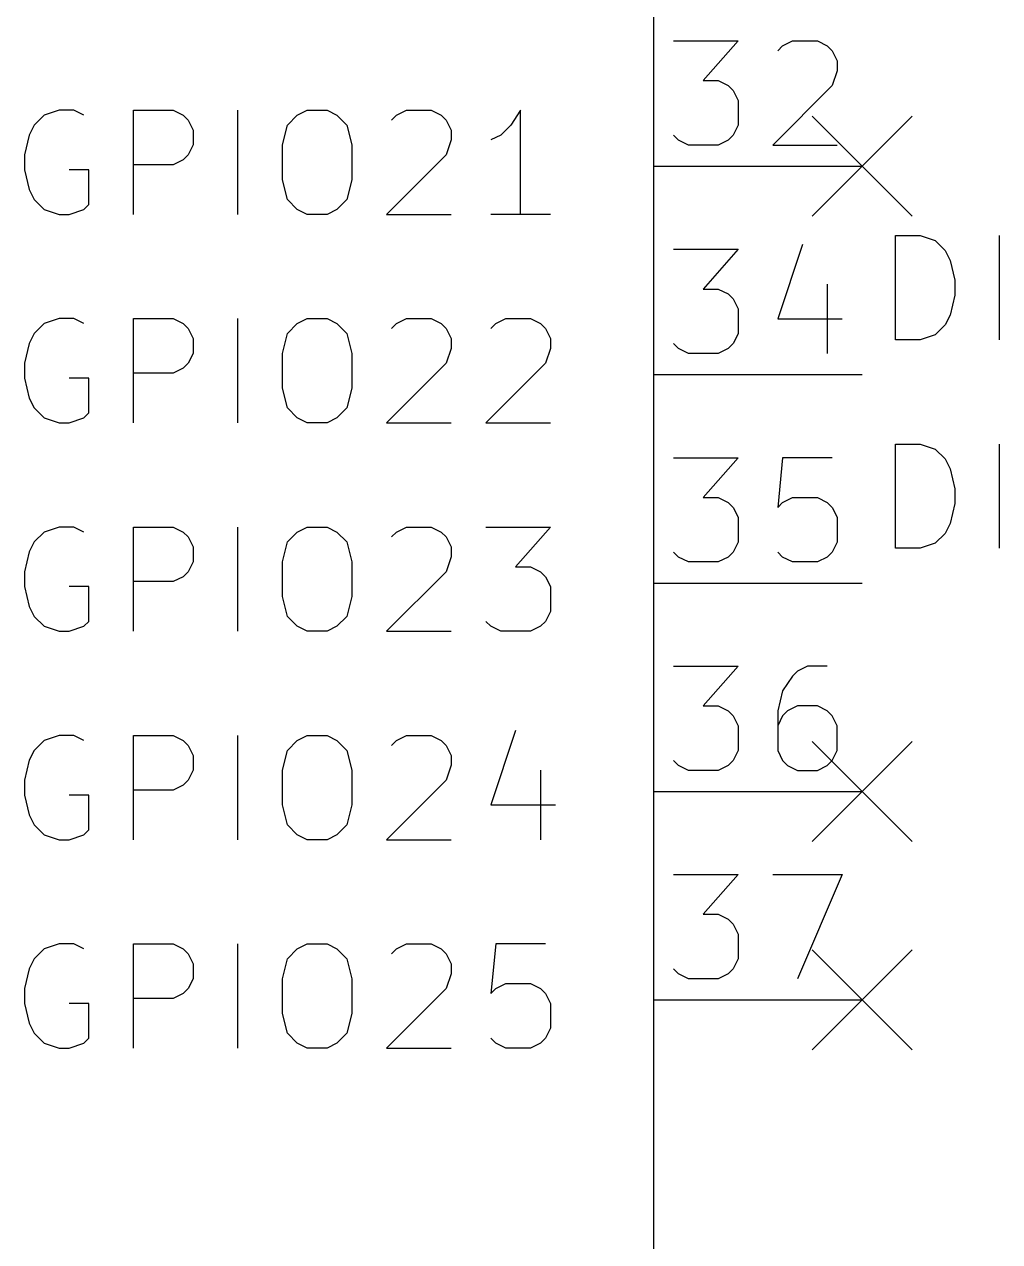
# Model space of a CAD drawing. Extents: x 0.4 to 16.1, y -11.3 to -0.4.
# Drawn here: x 4.348 to 4.816, y -8.916 to -8.332 of the extents above; entities that cross this region are included whole.
import ezdxf

# ---------------------------------------------------------------- set-up
doc = ezdxf.new("R2010")
doc.units = 0
doc.header["$MEASUREMENT"] = 0
for name, color, linetype in [('BLUE2', 5, 'CONTINUOUS'), ('CYAN2', 4, 'CONTINUOUS'), ('GRAY1', 251, 'CONTINUOUS'), ('LYELLOW', 51, 'CONTINUOUS'), ('RED2', 1, 'CONTINUOUS'), ('RED3', 11, 'CONTINUOUS')]:
    doc.layers.add(name, color=color, linetype=linetype)

msp = doc.modelspace()

# ---------------------------------------------------------------- linework, layer by layer
at = {"layer": 'BLUE2', "linetype": 'CONTINUOUS'}
for p, q in [((4.726, -8.376), (4.774, -8.424)), ((4.774, -8.376), (4.726, -8.424)), ((4.726, -8.676), (4.774, -8.724)), ((4.774, -8.676), (4.726, -8.724)), ((4.726, -8.776), (4.774, -8.824)), ((4.774, -8.776), (4.726, -8.824))]:
    msp.add_line(p, q, dxfattribs=at)
at = {"layer": 'CYAN2', "linetype": 'CONTINUOUS'}
for p, q in [((4.36476, -8.37313), (4.35762, -8.37551)), ((4.36476, -8.37313), (4.35762, -8.37551)), ((4.3719, -8.37313), (4.36476, -8.37313)), ((4.3719, -8.37313), (4.36476, -8.37313)), ((4.37667, -8.37551), (4.3719, -8.37313)), ((4.37667, -8.37551), (4.3719, -8.37313)), ((4.40047, -8.42313), (4.40047, -8.37313)), ((4.40047, -8.37313), (4.41952, -8.37313)), ((4.40047, -8.42313), (4.40047, -8.37313)), ((4.40047, -8.37313), (4.41952, -8.37313)), ((4.41952, -8.37313), (4.42428, -8.37551)), ((4.41952, -8.37313), (4.42428, -8.37551)), ((4.45047, -8.42313), (4.45047, -8.37313)), ((4.45047, -8.42313), (4.45047, -8.37313)), ((4.47905, -8.37551), (4.48381, -8.37313)), ((4.47905, -8.37551), (4.48381, -8.37313)), ((4.48381, -8.37313), (4.49333, -8.37313)), ((4.48381, -8.37313), (4.49333, -8.37313)), ((4.49333, -8.37313), (4.49809, -8.37551)), ((4.49333, -8.37313), (4.49809, -8.37551)), ((4.52667, -8.37551), (4.53143, -8.37313)), ((4.52667, -8.37551), (4.53143, -8.37313)), ((4.53143, -8.37313), (4.54333, -8.37313)), ((4.53143, -8.37313), (4.54333, -8.37313)), ((4.54333, -8.37313), (4.54809, -8.37551)), ((4.54333, -8.37313), (4.54809, -8.37551)), ((4.58619, -8.37313), (4.58143, -8.38028)), ((4.58619, -8.37313), (4.58143, -8.38028)), ((4.58619, -8.42313), (4.58619, -8.37313)), ((4.58619, -8.42313), (4.58619, -8.37313)), ((4.35285, -8.38028), (4.35047, -8.38504)), ((4.35285, -8.38028), (4.35047, -8.38504)), ((4.35762, -8.37551), (4.35285, -8.38028)), ((4.35762, -8.37551), (4.35285, -8.38028)), ((4.42428, -8.37551), (4.42667, -8.37789)), ((4.42428, -8.37551), (4.42667, -8.37789)), ((4.42667, -8.37789), (4.42904, -8.38265)), ((4.42667, -8.37789), (4.42904, -8.38265)), ((4.47191, -8.3898), (4.47428, -8.38028)), ((4.47191, -8.3898), (4.47428, -8.38028)), ((4.47428, -8.38028), (4.47905, -8.37551)), ((4.47428, -8.38028), (4.47905, -8.37551)), ((4.49809, -8.37551), (4.50285, -8.38028)), ((4.49809, -8.37551), (4.50285, -8.38028)), ((4.50285, -8.38028), (4.50524, -8.3898)), ((4.50285, -8.38028), (4.50524, -8.3898)), ((4.52429, -8.37789), (4.52667, -8.37551)), ((4.52429, -8.37789), (4.52667, -8.37551)), ((4.54809, -8.37551), (4.55048, -8.37789)), ((4.54809, -8.37551), (4.55048, -8.37789)), ((4.55048, -8.37789), (4.55286, -8.38265)), ((4.55048, -8.37789), (4.55286, -8.38265)), ((4.58143, -8.38028), (4.57667, -8.38504)), ((4.58143, -8.38028), (4.57667, -8.38504)), ((4.35047, -8.38504), (4.34809, -8.39456)), ((4.35047, -8.38504), (4.34809, -8.39456)), ((4.42904, -8.38265), (4.42904, -8.3898)), ((4.42904, -8.38265), (4.42904, -8.3898)), ((4.55286, -8.38265), (4.55286, -8.38742)), ((4.55286, -8.38265), (4.55286, -8.38742)), ((4.57667, -8.38504), (4.57191, -8.38742)), ((4.57667, -8.38504), (4.57191, -8.38742)), ((4.42904, -8.3898), (4.42667, -8.39456)), ((4.42904, -8.3898), (4.42667, -8.39456)), ((4.47191, -8.40646), (4.47191, -8.3898)), ((4.47191, -8.40646), (4.47191, -8.3898)), ((4.50524, -8.3898), (4.50524, -8.40646)), ((4.50524, -8.3898), (4.50524, -8.40646)), ((4.55286, -8.38742), (4.55048, -8.39456)), ((4.55286, -8.38742), (4.55048, -8.39456)), ((4.34809, -8.39456), (4.34809, -8.4017)), ((4.34809, -8.39456), (4.34809, -8.4017)), ((4.42428, -8.39694), (4.41952, -8.39932)), ((4.42428, -8.39694), (4.41952, -8.39932)), ((4.42667, -8.39456), (4.42428, -8.39694)), ((4.42667, -8.39456), (4.42428, -8.39694)), ((4.55048, -8.39456), (4.52191, -8.42313)), ((4.55048, -8.39456), (4.52191, -8.42313)), ((4.34809, -8.4017), (4.35047, -8.41122)), ((4.34809, -8.4017), (4.35047, -8.41122)), ((4.37904, -8.4017), (4.36952, -8.4017)), ((4.37904, -8.4017), (4.36952, -8.4017)), ((4.37904, -8.41837), (4.37904, -8.4017)), ((4.37904, -8.41837), (4.37904, -8.4017)), ((4.41952, -8.39932), (4.40047, -8.39932)), ((4.41952, -8.39932), (4.40047, -8.39932)), ((4.47428, -8.41599), (4.47191, -8.40646)), ((4.47428, -8.41599), (4.47191, -8.40646)), ((4.50524, -8.40646), (4.50285, -8.41599)), ((4.50524, -8.40646), (4.50285, -8.41599)), ((4.35047, -8.41122), (4.35285, -8.41599)), ((4.35047, -8.41122), (4.35285, -8.41599)), ((4.35285, -8.41599), (4.35762, -8.42075)), ((4.35285, -8.41599), (4.35762, -8.42075)), ((4.35762, -8.42075), (4.36476, -8.42313)), ((4.35762, -8.42075), (4.36476, -8.42313)), ((4.36952, -8.42313), (4.37667, -8.42075)), ((4.36952, -8.42313), (4.37667, -8.42075)), ((4.37667, -8.42075), (4.37904, -8.41837)), ((4.37667, -8.42075), (4.37904, -8.41837)), ((4.47905, -8.42075), (4.47428, -8.41599)), ((4.47905, -8.42075), (4.47428, -8.41599)), ((4.48381, -8.42313), (4.47905, -8.42075)), ((4.48381, -8.42313), (4.47905, -8.42075)), ((4.49809, -8.42075), (4.49333, -8.42313)), ((4.49809, -8.42075), (4.49333, -8.42313)), ((4.50285, -8.41599), (4.49809, -8.42075)), ((4.50285, -8.41599), (4.49809, -8.42075)), ((4.36476, -8.42313), (4.36952, -8.42313)), ((4.36476, -8.42313), (4.36952, -8.42313)), ((4.49333, -8.42313), (4.48381, -8.42313)), ((4.49333, -8.42313), (4.48381, -8.42313)), ((4.52191, -8.42313), (4.55286, -8.42313)), ((4.52191, -8.42313), (4.55286, -8.42313)), ((4.60048, -8.42313), (4.57191, -8.42313)), ((4.60048, -8.42313), (4.57191, -8.42313)), ((4.36476, -8.47313), (4.35762, -8.47551)), ((4.36476, -8.47313), (4.35762, -8.47551)), ((4.3719, -8.47313), (4.36476, -8.47313)), ((4.3719, -8.47313), (4.36476, -8.47313)), ((4.37667, -8.47551), (4.3719, -8.47313)), ((4.37667, -8.47551), (4.3719, -8.47313)), ((4.40047, -8.52313), (4.40047, -8.47313)), ((4.40047, -8.47313), (4.41952, -8.47313)), ((4.40047, -8.52313), (4.40047, -8.47313)), ((4.40047, -8.47313), (4.41952, -8.47313)), ((4.41952, -8.47313), (4.42428, -8.47551)), ((4.41952, -8.47313), (4.42428, -8.47551)), ((4.45047, -8.52313), (4.45047, -8.47313)), ((4.45047, -8.52313), (4.45047, -8.47313)), ((4.47905, -8.47551), (4.48381, -8.47313)), ((4.47905, -8.47551), (4.48381, -8.47313)), ((4.48381, -8.47313), (4.49333, -8.47313)), ((4.48381, -8.47313), (4.49333, -8.47313)), ((4.49333, -8.47313), (4.49809, -8.47551)), ((4.49333, -8.47313), (4.49809, -8.47551)), ((4.52667, -8.47551), (4.53143, -8.47313)), ((4.52667, -8.47551), (4.53143, -8.47313)), ((4.53143, -8.47313), (4.54333, -8.47313)), ((4.53143, -8.47313), (4.54333, -8.47313)), ((4.54333, -8.47313), (4.54809, -8.47551)), ((4.54333, -8.47313), (4.54809, -8.47551)), ((4.57428, -8.47551), (4.57905, -8.47313)), ((4.57428, -8.47551), (4.57905, -8.47313)), ((4.57905, -8.47313), (4.59095, -8.47313)), ((4.57905, -8.47313), (4.59095, -8.47313)), ((4.59095, -8.47313), (4.59571, -8.47551)), ((4.59095, -8.47313), (4.59571, -8.47551)), ((4.35762, -8.47551), (4.35285, -8.48028)), ((4.35762, -8.47551), (4.35285, -8.48028)), ((4.42428, -8.47551), (4.42667, -8.47789)), ((4.42428, -8.47551), (4.42667, -8.47789)), ((4.42667, -8.47789), (4.42904, -8.48265)), ((4.42667, -8.47789), (4.42904, -8.48265)), ((4.47428, -8.48028), (4.47905, -8.47551)), ((4.47428, -8.48028), (4.47905, -8.47551)), ((4.49809, -8.47551), (4.50285, -8.48028)), ((4.49809, -8.47551), (4.50285, -8.48028)), ((4.52429, -8.47789), (4.52667, -8.47551)), ((4.52429, -8.47789), (4.52667, -8.47551)), ((4.54809, -8.47551), (4.55048, -8.47789)), ((4.54809, -8.47551), (4.55048, -8.47789)), ((4.55048, -8.47789), (4.55286, -8.48265)), ((4.55048, -8.47789), (4.55286, -8.48265)), ((4.57191, -8.47789), (4.57428, -8.47551)), ((4.57191, -8.47789), (4.57428, -8.47551)), ((4.59571, -8.47551), (4.59809, -8.47789)), ((4.59571, -8.47551), (4.59809, -8.47789)), ((4.59809, -8.47789), (4.60048, -8.48265)), ((4.59809, -8.47789), (4.60048, -8.48265)), ((4.35047, -8.48504), (4.34809, -8.49456)), ((4.35047, -8.48504), (4.34809, -8.49456)), ((4.35285, -8.48028), (4.35047, -8.48504)), ((4.35285, -8.48028), (4.35047, -8.48504)), ((4.42904, -8.48265), (4.42904, -8.4898)), ((4.42904, -8.48265), (4.42904, -8.4898)), ((4.47191, -8.4898), (4.47428, -8.48028)), ((4.47191, -8.4898), (4.47428, -8.48028)), ((4.50285, -8.48028), (4.50524, -8.4898)), ((4.50285, -8.48028), (4.50524, -8.4898)), ((4.55286, -8.48265), (4.55286, -8.48742)), ((4.55286, -8.48265), (4.55286, -8.48742)), ((4.60048, -8.48265), (4.60048, -8.48742)), ((4.60048, -8.48265), (4.60048, -8.48742)), ((4.42904, -8.4898), (4.42667, -8.49456)), ((4.42904, -8.4898), (4.42667, -8.49456)), ((4.47191, -8.50646), (4.47191, -8.4898)), ((4.47191, -8.50646), (4.47191, -8.4898)), ((4.50524, -8.4898), (4.50524, -8.50646)), ((4.50524, -8.4898), (4.50524, -8.50646)), ((4.55286, -8.48742), (4.55048, -8.49456)), ((4.55286, -8.48742), (4.55048, -8.49456)), ((4.60048, -8.48742), (4.59809, -8.49456)), ((4.60048, -8.48742), (4.59809, -8.49456)), ((4.34809, -8.49456), (4.34809, -8.5017)), ((4.34809, -8.49456), (4.34809, -8.5017)), ((4.42428, -8.49694), (4.41952, -8.49932)), ((4.42428, -8.49694), (4.41952, -8.49932)), ((4.42667, -8.49456), (4.42428, -8.49694)), ((4.42667, -8.49456), (4.42428, -8.49694)), ((4.55048, -8.49456), (4.52191, -8.52313)), ((4.55048, -8.49456), (4.52191, -8.52313)), ((4.59809, -8.49456), (4.56952, -8.52313)), ((4.59809, -8.49456), (4.56952, -8.52313)), ((4.34809, -8.5017), (4.35047, -8.51122)), ((4.34809, -8.5017), (4.35047, -8.51122)), ((4.37904, -8.5017), (4.36952, -8.5017)), ((4.37904, -8.5017), (4.36952, -8.5017)), ((4.37904, -8.51837), (4.37904, -8.5017)), ((4.37904, -8.51837), (4.37904, -8.5017)), ((4.41952, -8.49932), (4.40047, -8.49932)), ((4.41952, -8.49932), (4.40047, -8.49932)), ((4.47428, -8.51599), (4.47191, -8.50646)), ((4.47428, -8.51599), (4.47191, -8.50646)), ((4.50524, -8.50646), (4.50285, -8.51599)), ((4.50524, -8.50646), (4.50285, -8.51599)), ((4.35047, -8.51122), (4.35285, -8.51599)), ((4.35047, -8.51122), (4.35285, -8.51599)), ((4.35285, -8.51599), (4.35762, -8.52075)), ((4.35285, -8.51599), (4.35762, -8.52075)), ((4.35762, -8.52075), (4.36476, -8.52313)), ((4.35762, -8.52075), (4.36476, -8.52313)), ((4.36952, -8.52313), (4.37667, -8.52075)), ((4.36952, -8.52313), (4.37667, -8.52075)), ((4.37667, -8.52075), (4.37904, -8.51837)), ((4.37667, -8.52075), (4.37904, -8.51837)), ((4.47905, -8.52075), (4.47428, -8.51599)), ((4.47905, -8.52075), (4.47428, -8.51599)), ((4.48381, -8.52313), (4.47905, -8.52075)), ((4.48381, -8.52313), (4.47905, -8.52075)), ((4.49809, -8.52075), (4.49333, -8.52313)), ((4.49809, -8.52075), (4.49333, -8.52313)), ((4.50285, -8.51599), (4.49809, -8.52075)), ((4.50285, -8.51599), (4.49809, -8.52075)), ((4.36476, -8.52313), (4.36952, -8.52313)), ((4.36476, -8.52313), (4.36952, -8.52313)), ((4.49333, -8.52313), (4.48381, -8.52313)), ((4.49333, -8.52313), (4.48381, -8.52313)), ((4.52191, -8.52313), (4.55286, -8.52313)), ((4.52191, -8.52313), (4.55286, -8.52313)), ((4.56952, -8.52313), (4.60048, -8.52313)), ((4.56952, -8.52313), (4.60048, -8.52313)), ((4.36476, -8.57313), (4.35762, -8.57551)), ((4.36476, -8.57313), (4.35762, -8.57551)), ((4.3719, -8.57313), (4.36476, -8.57313)), ((4.3719, -8.57313), (4.36476, -8.57313)), ((4.37667, -8.57551), (4.3719, -8.57313)), ((4.37667, -8.57551), (4.3719, -8.57313)), ((4.40047, -8.62313), (4.40047, -8.57313)), ((4.40047, -8.57313), (4.41952, -8.57313)), ((4.40047, -8.62313), (4.40047, -8.57313)), ((4.40047, -8.57313), (4.41952, -8.57313)), ((4.41952, -8.57313), (4.42428, -8.57551)), ((4.41952, -8.57313), (4.42428, -8.57551)), ((4.45047, -8.62313), (4.45047, -8.57313)), ((4.45047, -8.62313), (4.45047, -8.57313)), ((4.47905, -8.57551), (4.48381, -8.57313)), ((4.47905, -8.57551), (4.48381, -8.57313)), ((4.48381, -8.57313), (4.49333, -8.57313)), ((4.48381, -8.57313), (4.49333, -8.57313)), ((4.49333, -8.57313), (4.49809, -8.57551)), ((4.49333, -8.57313), (4.49809, -8.57551)), ((4.52667, -8.57551), (4.53143, -8.57313)), ((4.52667, -8.57551), (4.53143, -8.57313)), ((4.53143, -8.57313), (4.54333, -8.57313)), ((4.53143, -8.57313), (4.54333, -8.57313)), ((4.54333, -8.57313), (4.54809, -8.57551)), ((4.54333, -8.57313), (4.54809, -8.57551)), ((4.56952, -8.57313), (4.60048, -8.57313)), ((4.56952, -8.57313), (4.60048, -8.57313)), ((4.60048, -8.57313), (4.58381, -8.59218)), ((4.60048, -8.57313), (4.58381, -8.59218)), ((4.35762, -8.57551), (4.35285, -8.58028)), ((4.35762, -8.57551), (4.35285, -8.58028)), ((4.42428, -8.57551), (4.42667, -8.57789)), ((4.42428, -8.57551), (4.42667, -8.57789)), ((4.42667, -8.57789), (4.42904, -8.58265)), ((4.42667, -8.57789), (4.42904, -8.58265)), ((4.47428, -8.58028), (4.47905, -8.57551)), ((4.47428, -8.58028), (4.47905, -8.57551)), ((4.49809, -8.57551), (4.50285, -8.58028)), ((4.49809, -8.57551), (4.50285, -8.58028)), ((4.52429, -8.57789), (4.52667, -8.57551)), ((4.52429, -8.57789), (4.52667, -8.57551)), ((4.54809, -8.57551), (4.55048, -8.57789)), ((4.54809, -8.57551), (4.55048, -8.57789)), ((4.55048, -8.57789), (4.55286, -8.58265)), ((4.55048, -8.57789), (4.55286, -8.58265)), ((4.35047, -8.58504), (4.34809, -8.59456)), ((4.35047, -8.58504), (4.34809, -8.59456)), ((4.35285, -8.58028), (4.35047, -8.58504)), ((4.35285, -8.58028), (4.35047, -8.58504)), ((4.42904, -8.58265), (4.42904, -8.5898)), ((4.42904, -8.58265), (4.42904, -8.5898)), ((4.47191, -8.5898), (4.47428, -8.58028)), ((4.47191, -8.5898), (4.47428, -8.58028)), ((4.50285, -8.58028), (4.50524, -8.5898)), ((4.50285, -8.58028), (4.50524, -8.5898)), ((4.55286, -8.58265), (4.55286, -8.58742)), ((4.55286, -8.58265), (4.55286, -8.58742)), ((4.42904, -8.5898), (4.42667, -8.59456)), ((4.42904, -8.5898), (4.42667, -8.59456)), ((4.47191, -8.60646), (4.47191, -8.5898)), ((4.47191, -8.60646), (4.47191, -8.5898)), ((4.50524, -8.5898), (4.50524, -8.60646)), ((4.50524, -8.5898), (4.50524, -8.60646)), ((4.55286, -8.58742), (4.55048, -8.59456)), ((4.55286, -8.58742), (4.55048, -8.59456)), ((4.34809, -8.59456), (4.34809, -8.6017)), ((4.34809, -8.59456), (4.34809, -8.6017)), ((4.42667, -8.59456), (4.42428, -8.59694)), ((4.42667, -8.59456), (4.42428, -8.59694)), ((4.55048, -8.59456), (4.52191, -8.62313)), ((4.55048, -8.59456), (4.52191, -8.62313)), ((4.58381, -8.59218), (4.59095, -8.59218)), ((4.58381, -8.59218), (4.59095, -8.59218)), ((4.59095, -8.59218), (4.59571, -8.59456)), ((4.59095, -8.59218), (4.59571, -8.59456)), ((4.59571, -8.59456), (4.59809, -8.59694)), ((4.59571, -8.59456), (4.59809, -8.59694)), ((4.34809, -8.6017), (4.35047, -8.61122)), ((4.34809, -8.6017), (4.35047, -8.61122)), ((4.37904, -8.6017), (4.36952, -8.6017)), ((4.37904, -8.6017), (4.36952, -8.6017)), ((4.37904, -8.61837), (4.37904, -8.6017)), ((4.37904, -8.61837), (4.37904, -8.6017)), ((4.41952, -8.59932), (4.40047, -8.59932)), ((4.41952, -8.59932), (4.40047, -8.59932)), ((4.42428, -8.59694), (4.41952, -8.59932)), ((4.42428, -8.59694), (4.41952, -8.59932)), ((4.59809, -8.59694), (4.60048, -8.6017)), ((4.59809, -8.59694), (4.60048, -8.6017)), ((4.60048, -8.6017), (4.60048, -8.61361)), ((4.60048, -8.6017), (4.60048, -8.61361)), ((4.47428, -8.61599), (4.47191, -8.60646)), ((4.47428, -8.61599), (4.47191, -8.60646)), ((4.50524, -8.60646), (4.50285, -8.61599)), ((4.50524, -8.60646), (4.50285, -8.61599)), ((4.35047, -8.61122), (4.35285, -8.61599)), ((4.35047, -8.61122), (4.35285, -8.61599)), ((4.60048, -8.61361), (4.59809, -8.61837)), ((4.60048, -8.61361), (4.59809, -8.61837)), ((4.35285, -8.61599), (4.35762, -8.62075)), ((4.35285, -8.61599), (4.35762, -8.62075)), ((4.37667, -8.62075), (4.37904, -8.61837)), ((4.37667, -8.62075), (4.37904, -8.61837)), ((4.47905, -8.62075), (4.47428, -8.61599)), ((4.47905, -8.62075), (4.47428, -8.61599)), ((4.50285, -8.61599), (4.49809, -8.62075)), ((4.50285, -8.61599), (4.49809, -8.62075)), ((4.57191, -8.62075), (4.56952, -8.61837)), ((4.57191, -8.62075), (4.56952, -8.61837)), ((4.59809, -8.61837), (4.59571, -8.62075)), ((4.59809, -8.61837), (4.59571, -8.62075)), ((4.35762, -8.62075), (4.36476, -8.62313)), ((4.35762, -8.62075), (4.36476, -8.62313)), ((4.36476, -8.62313), (4.36952, -8.62313)), ((4.36476, -8.62313), (4.36952, -8.62313)), ((4.36952, -8.62313), (4.37667, -8.62075)), ((4.36952, -8.62313), (4.37667, -8.62075)), ((4.48381, -8.62313), (4.47905, -8.62075)), ((4.48381, -8.62313), (4.47905, -8.62075)), ((4.49333, -8.62313), (4.48381, -8.62313)), ((4.49333, -8.62313), (4.48381, -8.62313)), ((4.49809, -8.62075), (4.49333, -8.62313)), ((4.49809, -8.62075), (4.49333, -8.62313)), ((4.52191, -8.62313), (4.55286, -8.62313)), ((4.52191, -8.62313), (4.55286, -8.62313)), ((4.57667, -8.62313), (4.57191, -8.62075)), ((4.57667, -8.62313), (4.57191, -8.62075)), ((4.59095, -8.62313), (4.57667, -8.62313)), ((4.59095, -8.62313), (4.57667, -8.62313)), ((4.59571, -8.62075), (4.59095, -8.62313)), ((4.59571, -8.62075), (4.59095, -8.62313)), ((4.58381, -8.67075), (4.57191, -8.70646)), ((4.58381, -8.67075), (4.57191, -8.70646)), ((4.35762, -8.67551), (4.35285, -8.68028)), ((4.35762, -8.67551), (4.35285, -8.68028)), ((4.36476, -8.67313), (4.35762, -8.67551)), ((4.36476, -8.67313), (4.35762, -8.67551)), ((4.3719, -8.67313), (4.36476, -8.67313)), ((4.3719, -8.67313), (4.36476, -8.67313)), ((4.37667, -8.67551), (4.3719, -8.67313)), ((4.37667, -8.67551), (4.3719, -8.67313)), ((4.40047, -8.72313), (4.40047, -8.67313)), ((4.40047, -8.67313), (4.41952, -8.67313)), ((4.40047, -8.72313), (4.40047, -8.67313)), ((4.40047, -8.67313), (4.41952, -8.67313)), ((4.41952, -8.67313), (4.42428, -8.67551)), ((4.41952, -8.67313), (4.42428, -8.67551)), ((4.42428, -8.67551), (4.42667, -8.67789)), ((4.42428, -8.67551), (4.42667, -8.67789)), ((4.42667, -8.67789), (4.42904, -8.68265)), ((4.42667, -8.67789), (4.42904, -8.68265)), ((4.45047, -8.72313), (4.45047, -8.67313)), ((4.45047, -8.72313), (4.45047, -8.67313)), ((4.47428, -8.68028), (4.47905, -8.67551)), ((4.47428, -8.68028), (4.47905, -8.67551)), ((4.47905, -8.67551), (4.48381, -8.67313)), ((4.47905, -8.67551), (4.48381, -8.67313)), ((4.48381, -8.67313), (4.49333, -8.67313)), ((4.48381, -8.67313), (4.49333, -8.67313)), ((4.49333, -8.67313), (4.49809, -8.67551)), ((4.49333, -8.67313), (4.49809, -8.67551)), ((4.49809, -8.67551), (4.50285, -8.68028)), ((4.49809, -8.67551), (4.50285, -8.68028)), ((4.52429, -8.67789), (4.52667, -8.67551)), ((4.52429, -8.67789), (4.52667, -8.67551)), ((4.52667, -8.67551), (4.53143, -8.67313)), ((4.52667, -8.67551), (4.53143, -8.67313)), ((4.53143, -8.67313), (4.54333, -8.67313)), ((4.53143, -8.67313), (4.54333, -8.67313)), ((4.54333, -8.67313), (4.54809, -8.67551)), ((4.54333, -8.67313), (4.54809, -8.67551)), ((4.54809, -8.67551), (4.55048, -8.67789)), ((4.54809, -8.67551), (4.55048, -8.67789)), ((4.55048, -8.67789), (4.55286, -8.68265)), ((4.55048, -8.67789), (4.55286, -8.68265)), ((4.35285, -8.68028), (4.35047, -8.68504)), ((4.35285, -8.68028), (4.35047, -8.68504)), ((4.42904, -8.68265), (4.42904, -8.6898)), ((4.42904, -8.68265), (4.42904, -8.6898)), ((4.47191, -8.6898), (4.47428, -8.68028)), ((4.47191, -8.6898), (4.47428, -8.68028)), ((4.50285, -8.68028), (4.50524, -8.6898)), ((4.50285, -8.68028), (4.50524, -8.6898)), ((4.55286, -8.68265), (4.55286, -8.68742)), ((4.55286, -8.68265), (4.55286, -8.68742)), ((4.35047, -8.68504), (4.34809, -8.69456)), ((4.35047, -8.68504), (4.34809, -8.69456)), ((4.42904, -8.6898), (4.42667, -8.69456)), ((4.42904, -8.6898), (4.42667, -8.69456)), ((4.47191, -8.70646), (4.47191, -8.6898)), ((4.47191, -8.70646), (4.47191, -8.6898)), ((4.50524, -8.6898), (4.50524, -8.70646)), ((4.50524, -8.6898), (4.50524, -8.70646)), ((4.55286, -8.68742), (4.55048, -8.69456)), ((4.55286, -8.68742), (4.55048, -8.69456)), ((4.59571, -8.6898), (4.59571, -8.72313)), ((4.59571, -8.6898), (4.59571, -8.72313)), ((4.34809, -8.69456), (4.34809, -8.7017)), ((4.34809, -8.69456), (4.34809, -8.7017)), ((4.42667, -8.69456), (4.42428, -8.69694)), ((4.42667, -8.69456), (4.42428, -8.69694)), ((4.55048, -8.69456), (4.52191, -8.72313)), ((4.55048, -8.69456), (4.52191, -8.72313)), ((4.34809, -8.7017), (4.35047, -8.71122)), ((4.34809, -8.7017), (4.35047, -8.71122)), ((4.37904, -8.7017), (4.36952, -8.7017)), ((4.37904, -8.7017), (4.36952, -8.7017)), ((4.37904, -8.71837), (4.37904, -8.7017)), ((4.37904, -8.71837), (4.37904, -8.7017)), ((4.41952, -8.69932), (4.40047, -8.69932)), ((4.41952, -8.69932), (4.40047, -8.69932)), ((4.42428, -8.69694), (4.41952, -8.69932)), ((4.42428, -8.69694), (4.41952, -8.69932)), ((4.47428, -8.71599), (4.47191, -8.70646)), ((4.47428, -8.71599), (4.47191, -8.70646)), ((4.50524, -8.70646), (4.50285, -8.71599)), ((4.50524, -8.70646), (4.50285, -8.71599)), ((4.57191, -8.70646), (4.60285, -8.70646)), ((4.57191, -8.70646), (4.60285, -8.70646)), ((4.35047, -8.71122), (4.35285, -8.71599)), ((4.35047, -8.71122), (4.35285, -8.71599)), ((4.35285, -8.71599), (4.35762, -8.72075)), ((4.35285, -8.71599), (4.35762, -8.72075)), ((4.37667, -8.72075), (4.37904, -8.71837)), ((4.37667, -8.72075), (4.37904, -8.71837)), ((4.47905, -8.72075), (4.47428, -8.71599)), ((4.47905, -8.72075), (4.47428, -8.71599)), ((4.50285, -8.71599), (4.49809, -8.72075)), ((4.50285, -8.71599), (4.49809, -8.72075)), ((4.35762, -8.72075), (4.36476, -8.72313)), ((4.35762, -8.72075), (4.36476, -8.72313)), ((4.36476, -8.72313), (4.36952, -8.72313)), ((4.36476, -8.72313), (4.36952, -8.72313)), ((4.36952, -8.72313), (4.37667, -8.72075)), ((4.36952, -8.72313), (4.37667, -8.72075)), ((4.48381, -8.72313), (4.47905, -8.72075)), ((4.48381, -8.72313), (4.47905, -8.72075)), ((4.49333, -8.72313), (4.48381, -8.72313)), ((4.49333, -8.72313), (4.48381, -8.72313)), ((4.49809, -8.72075), (4.49333, -8.72313)), ((4.49809, -8.72075), (4.49333, -8.72313)), ((4.52191, -8.72313), (4.55286, -8.72313)), ((4.52191, -8.72313), (4.55286, -8.72313)), ((4.35762, -8.77551), (4.35285, -8.78028)), ((4.35762, -8.77551), (4.35285, -8.78028)), ((4.36476, -8.77313), (4.35762, -8.77551)), ((4.36476, -8.77313), (4.35762, -8.77551)), ((4.3719, -8.77313), (4.36476, -8.77313)), ((4.3719, -8.77313), (4.36476, -8.77313)), ((4.37667, -8.77551), (4.3719, -8.77313)), ((4.37667, -8.77551), (4.3719, -8.77313)), ((4.40047, -8.82313), (4.40047, -8.77313)), ((4.40047, -8.77313), (4.41952, -8.77313)), ((4.40047, -8.82313), (4.40047, -8.77313)), ((4.40047, -8.77313), (4.41952, -8.77313)), ((4.41952, -8.77313), (4.42428, -8.77551)), ((4.41952, -8.77313), (4.42428, -8.77551)), ((4.42428, -8.77551), (4.42667, -8.77789)), ((4.42428, -8.77551), (4.42667, -8.77789)), ((4.42667, -8.77789), (4.42904, -8.78265)), ((4.42667, -8.77789), (4.42904, -8.78265)), ((4.45047, -8.82313), (4.45047, -8.77313)), ((4.45047, -8.82313), (4.45047, -8.77313)), ((4.47428, -8.78028), (4.47905, -8.77551)), ((4.47428, -8.78028), (4.47905, -8.77551)), ((4.47905, -8.77551), (4.48381, -8.77313)), ((4.47905, -8.77551), (4.48381, -8.77313)), ((4.48381, -8.77313), (4.49333, -8.77313)), ((4.48381, -8.77313), (4.49333, -8.77313)), ((4.49333, -8.77313), (4.49809, -8.77551)), ((4.49333, -8.77313), (4.49809, -8.77551)), ((4.49809, -8.77551), (4.50285, -8.78028)), ((4.49809, -8.77551), (4.50285, -8.78028)), ((4.52429, -8.77789), (4.52667, -8.77551)), ((4.52429, -8.77789), (4.52667, -8.77551)), ((4.52667, -8.77551), (4.53143, -8.77313)), ((4.52667, -8.77551), (4.53143, -8.77313)), ((4.53143, -8.77313), (4.54333, -8.77313)), ((4.53143, -8.77313), (4.54333, -8.77313)), ((4.54333, -8.77313), (4.54809, -8.77551)), ((4.54333, -8.77313), (4.54809, -8.77551)), ((4.54809, -8.77551), (4.55048, -8.77789)), ((4.54809, -8.77551), (4.55048, -8.77789)), ((4.55048, -8.77789), (4.55286, -8.78265)), ((4.55048, -8.77789), (4.55286, -8.78265)), ((4.57428, -8.77313), (4.57191, -8.79694)), ((4.57428, -8.77313), (4.57191, -8.79694)), ((4.59809, -8.77313), (4.57428, -8.77313)), ((4.59809, -8.77313), (4.57428, -8.77313)), ((4.35285, -8.78028), (4.35047, -8.78504)), ((4.35285, -8.78028), (4.35047, -8.78504)), ((4.42904, -8.78265), (4.42904, -8.7898)), ((4.42904, -8.78265), (4.42904, -8.7898)), ((4.47191, -8.7898), (4.47428, -8.78028)), ((4.47191, -8.7898), (4.47428, -8.78028)), ((4.50285, -8.78028), (4.50524, -8.7898)), ((4.50285, -8.78028), (4.50524, -8.7898)), ((4.55286, -8.78265), (4.55286, -8.78742)), ((4.55286, -8.78265), (4.55286, -8.78742)), ((4.35047, -8.78504), (4.34809, -8.79456)), ((4.35047, -8.78504), (4.34809, -8.79456)), ((4.55286, -8.78742), (4.55048, -8.79456)), ((4.55286, -8.78742), (4.55048, -8.79456)), ((4.34809, -8.79456), (4.34809, -8.8017)), ((4.34809, -8.79456), (4.34809, -8.8017)), ((4.42667, -8.79456), (4.42428, -8.79694)), ((4.42667, -8.79456), (4.42428, -8.79694)), ((4.42904, -8.7898), (4.42667, -8.79456)), ((4.42904, -8.7898), (4.42667, -8.79456)), ((4.47191, -8.80646), (4.47191, -8.7898)), ((4.47191, -8.80646), (4.47191, -8.7898)), ((4.50524, -8.7898), (4.50524, -8.80646)), ((4.50524, -8.7898), (4.50524, -8.80646)), ((4.55048, -8.79456), (4.52191, -8.82313)), ((4.55048, -8.79456), (4.52191, -8.82313)), ((4.57191, -8.79694), (4.57428, -8.79456)), ((4.57191, -8.79694), (4.57428, -8.79456)), ((4.57428, -8.79456), (4.57905, -8.79218)), ((4.57428, -8.79456), (4.57905, -8.79218)), ((4.57905, -8.79218), (4.59095, -8.79218)), ((4.57905, -8.79218), (4.59095, -8.79218)), ((4.59095, -8.79218), (4.59571, -8.79456)), ((4.59095, -8.79218), (4.59571, -8.79456)), ((4.59571, -8.79456), (4.59809, -8.79694)), ((4.59571, -8.79456), (4.59809, -8.79694)), ((4.41952, -8.79932), (4.40047, -8.79932)), ((4.41952, -8.79932), (4.40047, -8.79932)), ((4.42428, -8.79694), (4.41952, -8.79932)), ((4.42428, -8.79694), (4.41952, -8.79932)), ((4.59809, -8.79694), (4.60048, -8.8017)), ((4.59809, -8.79694), (4.60048, -8.8017)), ((4.34809, -8.8017), (4.35047, -8.81122)), ((4.34809, -8.8017), (4.35047, -8.81122)), ((4.37904, -8.8017), (4.36952, -8.8017)), ((4.37904, -8.8017), (4.36952, -8.8017)), ((4.37904, -8.81837), (4.37904, -8.8017)), ((4.37904, -8.81837), (4.37904, -8.8017)), ((4.47428, -8.81599), (4.47191, -8.80646)), ((4.47428, -8.81599), (4.47191, -8.80646)), ((4.50524, -8.80646), (4.50285, -8.81599)), ((4.50524, -8.80646), (4.50285, -8.81599)), ((4.60048, -8.8017), (4.60048, -8.81361)), ((4.60048, -8.8017), (4.60048, -8.81361)), ((4.35047, -8.81122), (4.35285, -8.81599)), ((4.35047, -8.81122), (4.35285, -8.81599)), ((4.35285, -8.81599), (4.35762, -8.82075)), ((4.35285, -8.81599), (4.35762, -8.82075)), ((4.37667, -8.82075), (4.37904, -8.81837)), ((4.37667, -8.82075), (4.37904, -8.81837)), ((4.47905, -8.82075), (4.47428, -8.81599)), ((4.47905, -8.82075), (4.47428, -8.81599)), ((4.50285, -8.81599), (4.49809, -8.82075)), ((4.50285, -8.81599), (4.49809, -8.82075)), ((4.57428, -8.82075), (4.57191, -8.81837)), ((4.57428, -8.82075), (4.57191, -8.81837)), ((4.59809, -8.81837), (4.59571, -8.82075)), ((4.59809, -8.81837), (4.59571, -8.82075)), ((4.60048, -8.81361), (4.59809, -8.81837)), ((4.60048, -8.81361), (4.59809, -8.81837)), ((4.35762, -8.82075), (4.36476, -8.82313)), ((4.35762, -8.82075), (4.36476, -8.82313)), ((4.36476, -8.82313), (4.36952, -8.82313)), ((4.36476, -8.82313), (4.36952, -8.82313)), ((4.36952, -8.82313), (4.37667, -8.82075)), ((4.36952, -8.82313), (4.37667, -8.82075)), ((4.48381, -8.82313), (4.47905, -8.82075)), ((4.48381, -8.82313), (4.47905, -8.82075)), ((4.49333, -8.82313), (4.48381, -8.82313)), ((4.49333, -8.82313), (4.48381, -8.82313)), ((4.49809, -8.82075), (4.49333, -8.82313)), ((4.49809, -8.82075), (4.49333, -8.82313)), ((4.52191, -8.82313), (4.55286, -8.82313)), ((4.52191, -8.82313), (4.55286, -8.82313)), ((4.57905, -8.82313), (4.57428, -8.82075)), ((4.57905, -8.82313), (4.57428, -8.82075)), ((4.59095, -8.82313), (4.57905, -8.82313)), ((4.59095, -8.82313), (4.57905, -8.82313)), ((4.59571, -8.82075), (4.59095, -8.82313)), ((4.59571, -8.82075), (4.59095, -8.82313))]:
    msp.add_line(p, q, dxfattribs=at)
at = {"layer": 'GRAY1', "linetype": 'CONTINUOUS'}
for p, q in [((4.76601, -8.4833), (4.76601, -8.4333)), ((4.76601, -8.4333), (4.77792, -8.4333)), ((4.77792, -8.4333), (4.78506, -8.43568)), ((4.81601, -8.4833), (4.81601, -8.4333)), ((4.78506, -8.43568), (4.78982, -8.44044)), ((4.78982, -8.44044), (4.7922, -8.4452)), ((4.7922, -8.4452), (4.79458, -8.45473)), ((4.79458, -8.45473), (4.79458, -8.46187)), ((4.79458, -8.46187), (4.7922, -8.47139)), ((4.7922, -8.47139), (4.78982, -8.47616)), ((4.78982, -8.47616), (4.78506, -8.48092)), ((4.77792, -8.4833), (4.76601, -8.4833)), ((4.78506, -8.48092), (4.77792, -8.4833)), ((4.76601, -8.5833), (4.76601, -8.5333)), ((4.76601, -8.5333), (4.77792, -8.5333)), ((4.77792, -8.5333), (4.78506, -8.53568)), ((4.78506, -8.53568), (4.78982, -8.54044)), ((4.81601, -8.5833), (4.81601, -8.5333)), ((4.78982, -8.54044), (4.7922, -8.5452)), ((4.7922, -8.5452), (4.79458, -8.55473)), ((4.79458, -8.55473), (4.79458, -8.56187)), ((4.79458, -8.56187), (4.7922, -8.57139)), ((4.7922, -8.57139), (4.78982, -8.57616)), ((4.78982, -8.57616), (4.78506, -8.58092)), ((4.77792, -8.5833), (4.76601, -8.5833)), ((4.78506, -8.58092), (4.77792, -8.5833))]:
    msp.add_line(p, q, dxfattribs=at)
at = {"layer": 'LYELLOW', "linetype": 'CONTINUOUS'}
msp.add_line((4.65, -5.7), (4.65, -9.5), dxfattribs=at)
at = {"layer": 'RED2', "linetype": 'CONTINUOUS'}
for p, q in [((4.65, -5.7), (4.65, -9.5)), ((4.65, -8.4), (4.75, -8.4)), ((4.65, -8.4), (4.75, -8.4)), ((4.65, -8.5), (4.75, -8.5)), ((4.65, -8.5), (4.75, -8.5)), ((4.65, -8.6), (4.75, -8.6)), ((4.65, -8.6), (4.75, -8.6)), ((4.65, -8.7), (4.75, -8.7)), ((4.65, -8.7), (4.75, -8.7)), ((4.65, -8.8), (4.75, -8.8)), ((4.65, -8.8), (4.75, -8.8))]:
    msp.add_line(p, q, dxfattribs=at)
at = {"layer": 'RED3', "linetype": 'CONTINUOUS'}
for p, q in [((4.65952, -8.33988), (4.69048, -8.33988)), ((4.65952, -8.33988), (4.69048, -8.33988)), ((4.69048, -8.33988), (4.67381, -8.35893)), ((4.69048, -8.33988), (4.67381, -8.35893)), ((4.7119, -8.34226), (4.71667, -8.33988)), ((4.7119, -8.34226), (4.71667, -8.33988)), ((4.71667, -8.33988), (4.72857, -8.33988)), ((4.71667, -8.33988), (4.72857, -8.33988)), ((4.72857, -8.33988), (4.73333, -8.34226)), ((4.72857, -8.33988), (4.73333, -8.34226)), ((4.70952, -8.34464), (4.7119, -8.34226)), ((4.70952, -8.34464), (4.7119, -8.34226)), ((4.73333, -8.34226), (4.73571, -8.34464)), ((4.73333, -8.34226), (4.73571, -8.34464)), ((4.73571, -8.34464), (4.73809, -8.3494)), ((4.73571, -8.34464), (4.73809, -8.3494)), ((4.73809, -8.3494), (4.73809, -8.35417)), ((4.73809, -8.3494), (4.73809, -8.35417)), ((4.73809, -8.35417), (4.73571, -8.36131)), ((4.73809, -8.35417), (4.73571, -8.36131)), ((4.67381, -8.35893), (4.68095, -8.35893)), ((4.67381, -8.35893), (4.68095, -8.35893)), ((4.68095, -8.35893), (4.68571, -8.36131)), ((4.68095, -8.35893), (4.68571, -8.36131)), ((4.68571, -8.36131), (4.68809, -8.36369)), ((4.68571, -8.36131), (4.68809, -8.36369)), ((4.73571, -8.36131), (4.70714, -8.38988)), ((4.73571, -8.36131), (4.70714, -8.38988)), ((4.68809, -8.36369), (4.69048, -8.36845)), ((4.68809, -8.36369), (4.69048, -8.36845)), ((4.69048, -8.36845), (4.69048, -8.38035)), ((4.69048, -8.36845), (4.69048, -8.38035)), ((4.69048, -8.38035), (4.68809, -8.38512)), ((4.69048, -8.38035), (4.68809, -8.38512)), ((4.66191, -8.3875), (4.65952, -8.38512)), ((4.66191, -8.3875), (4.65952, -8.38512)), ((4.68809, -8.38512), (4.68571, -8.3875)), ((4.68809, -8.38512), (4.68571, -8.3875)), ((4.66667, -8.38988), (4.66191, -8.3875)), ((4.66667, -8.38988), (4.66191, -8.3875)), ((4.68095, -8.38988), (4.66667, -8.38988)), ((4.68095, -8.38988), (4.66667, -8.38988)), ((4.68571, -8.3875), (4.68095, -8.38988)), ((4.68571, -8.3875), (4.68095, -8.38988)), ((4.70714, -8.38988), (4.73809, -8.38988)), ((4.70714, -8.38988), (4.73809, -8.38988)), ((4.72143, -8.4375), (4.70952, -8.47321)), ((4.72143, -8.4375), (4.70952, -8.47321)), ((4.65952, -8.43988), (4.69048, -8.43988)), ((4.65952, -8.43988), (4.69048, -8.43988)), ((4.69048, -8.43988), (4.67381, -8.45893)), ((4.69048, -8.43988), (4.67381, -8.45893)), ((4.73333, -8.45655), (4.73333, -8.48988)), ((4.73333, -8.45655), (4.73333, -8.48988)), ((4.67381, -8.45893), (4.68095, -8.45893)), ((4.67381, -8.45893), (4.68095, -8.45893)), ((4.68095, -8.45893), (4.68571, -8.46131)), ((4.68095, -8.45893), (4.68571, -8.46131)), ((4.68571, -8.46131), (4.68809, -8.46369)), ((4.68571, -8.46131), (4.68809, -8.46369)), ((4.68809, -8.46369), (4.69048, -8.46845)), ((4.68809, -8.46369), (4.69048, -8.46845)), ((4.69048, -8.46845), (4.69048, -8.48035)), ((4.69048, -8.46845), (4.69048, -8.48035)), ((4.70952, -8.47321), (4.74047, -8.47321)), ((4.70952, -8.47321), (4.74047, -8.47321)), ((4.66191, -8.4875), (4.65952, -8.48512)), ((4.66191, -8.4875), (4.65952, -8.48512)), ((4.68809, -8.48512), (4.68571, -8.4875)), ((4.68809, -8.48512), (4.68571, -8.4875)), ((4.69048, -8.48035), (4.68809, -8.48512)), ((4.69048, -8.48035), (4.68809, -8.48512)), ((4.66667, -8.48988), (4.66191, -8.4875)), ((4.66667, -8.48988), (4.66191, -8.4875)), ((4.68095, -8.48988), (4.66667, -8.48988)), ((4.68095, -8.48988), (4.66667, -8.48988)), ((4.68571, -8.4875), (4.68095, -8.48988)), ((4.68571, -8.4875), (4.68095, -8.48988)), ((4.65952, -8.53988), (4.69048, -8.53988)), ((4.65952, -8.53988), (4.69048, -8.53988)), ((4.69048, -8.53988), (4.67381, -8.55893)), ((4.69048, -8.53988), (4.67381, -8.55893)), ((4.7119, -8.53988), (4.70952, -8.56369)), ((4.7119, -8.53988), (4.70952, -8.56369)), ((4.73571, -8.53988), (4.7119, -8.53988)), ((4.73571, -8.53988), (4.7119, -8.53988)), ((4.67381, -8.55893), (4.68095, -8.55893)), ((4.67381, -8.55893), (4.68095, -8.55893)), ((4.68095, -8.55893), (4.68571, -8.56131)), ((4.68095, -8.55893), (4.68571, -8.56131)), ((4.68571, -8.56131), (4.68809, -8.56369)), ((4.68571, -8.56131), (4.68809, -8.56369)), ((4.70952, -8.56369), (4.7119, -8.56131)), ((4.70952, -8.56369), (4.7119, -8.56131)), ((4.7119, -8.56131), (4.71667, -8.55893)), ((4.7119, -8.56131), (4.71667, -8.55893)), ((4.71667, -8.55893), (4.72857, -8.55893)), ((4.71667, -8.55893), (4.72857, -8.55893)), ((4.72857, -8.55893), (4.73333, -8.56131)), ((4.72857, -8.55893), (4.73333, -8.56131)), ((4.73333, -8.56131), (4.73571, -8.56369)), ((4.73333, -8.56131), (4.73571, -8.56369)), ((4.68809, -8.56369), (4.69048, -8.56845)), ((4.68809, -8.56369), (4.69048, -8.56845)), ((4.73571, -8.56369), (4.73809, -8.56845)), ((4.73571, -8.56369), (4.73809, -8.56845)), ((4.69048, -8.56845), (4.69048, -8.58035)), ((4.69048, -8.56845), (4.69048, -8.58035)), ((4.73809, -8.56845), (4.73809, -8.58035)), ((4.73809, -8.56845), (4.73809, -8.58035)), ((4.66191, -8.5875), (4.65952, -8.58512)), ((4.66191, -8.5875), (4.65952, -8.58512)), ((4.68809, -8.58512), (4.68571, -8.5875)), ((4.68809, -8.58512), (4.68571, -8.5875)), ((4.69048, -8.58035), (4.68809, -8.58512)), ((4.69048, -8.58035), (4.68809, -8.58512)), ((4.7119, -8.5875), (4.70952, -8.58512)), ((4.7119, -8.5875), (4.70952, -8.58512)), ((4.73571, -8.58512), (4.73333, -8.5875)), ((4.73571, -8.58512), (4.73333, -8.5875)), ((4.73809, -8.58035), (4.73571, -8.58512)), ((4.73809, -8.58035), (4.73571, -8.58512)), ((4.66667, -8.58988), (4.66191, -8.5875)), ((4.66667, -8.58988), (4.66191, -8.5875)), ((4.68095, -8.58988), (4.66667, -8.58988)), ((4.68095, -8.58988), (4.66667, -8.58988)), ((4.68571, -8.5875), (4.68095, -8.58988)), ((4.68571, -8.5875), (4.68095, -8.58988)), ((4.71667, -8.58988), (4.7119, -8.5875)), ((4.71667, -8.58988), (4.7119, -8.5875)), ((4.72857, -8.58988), (4.71667, -8.58988)), ((4.72857, -8.58988), (4.71667, -8.58988)), ((4.73333, -8.5875), (4.72857, -8.58988)), ((4.73333, -8.5875), (4.72857, -8.58988)), ((4.65952, -8.63988), (4.69048, -8.63988)), ((4.65952, -8.63988), (4.69048, -8.63988)), ((4.69048, -8.63988), (4.67381, -8.65893)), ((4.69048, -8.63988), (4.67381, -8.65893)), ((4.71905, -8.64226), (4.71667, -8.64464)), ((4.71905, -8.64226), (4.71667, -8.64464)), ((4.72381, -8.63988), (4.71905, -8.64226)), ((4.72381, -8.63988), (4.71905, -8.64226)), ((4.73333, -8.63988), (4.72381, -8.63988)), ((4.73333, -8.63988), (4.72381, -8.63988)), ((4.71667, -8.64464), (4.7119, -8.65178)), ((4.71667, -8.64464), (4.7119, -8.65178)), ((4.7119, -8.65178), (4.70952, -8.66131)), ((4.7119, -8.65178), (4.70952, -8.66131)), ((4.67381, -8.65893), (4.68095, -8.65893)), ((4.67381, -8.65893), (4.68095, -8.65893)), ((4.68095, -8.65893), (4.68571, -8.66131)), ((4.68095, -8.65893), (4.68571, -8.66131)), ((4.71905, -8.65893), (4.71428, -8.66131)), ((4.71905, -8.65893), (4.71428, -8.66131)), ((4.72857, -8.65893), (4.71905, -8.65893)), ((4.72857, -8.65893), (4.71905, -8.65893)), ((4.73333, -8.66131), (4.72857, -8.65893)), ((4.73333, -8.66131), (4.72857, -8.65893)), ((4.68571, -8.66131), (4.68809, -8.66369)), ((4.68571, -8.66131), (4.68809, -8.66369)), ((4.68809, -8.66369), (4.69048, -8.66845)), ((4.68809, -8.66369), (4.69048, -8.66845)), ((4.70952, -8.66131), (4.70952, -8.68035)), ((4.70952, -8.66131), (4.70952, -8.68035)), ((4.7119, -8.66369), (4.70952, -8.66845)), ((4.7119, -8.66369), (4.70952, -8.66845)), ((4.71428, -8.66131), (4.7119, -8.66369)), ((4.71428, -8.66131), (4.7119, -8.66369)), ((4.73571, -8.66369), (4.73333, -8.66131)), ((4.73571, -8.66369), (4.73333, -8.66131)), ((4.73809, -8.66845), (4.73571, -8.66369)), ((4.73809, -8.66845), (4.73571, -8.66369)), ((4.69048, -8.66845), (4.69048, -8.68035)), ((4.69048, -8.66845), (4.69048, -8.68035)), ((4.73809, -8.68035), (4.73809, -8.66845)), ((4.73809, -8.68035), (4.73809, -8.66845)), ((4.69048, -8.68035), (4.68809, -8.68512)), ((4.69048, -8.68035), (4.68809, -8.68512)), ((4.70952, -8.68035), (4.7119, -8.68512)), ((4.70952, -8.68035), (4.7119, -8.68512)), ((4.73571, -8.68512), (4.73809, -8.68035)), ((4.73571, -8.68512), (4.73809, -8.68035)), ((4.66191, -8.6875), (4.65952, -8.68512)), ((4.66191, -8.6875), (4.65952, -8.68512)), ((4.66667, -8.68988), (4.66191, -8.6875)), ((4.66667, -8.68988), (4.66191, -8.6875)), ((4.68095, -8.68988), (4.66667, -8.68988)), ((4.68095, -8.68988), (4.66667, -8.68988)), ((4.68571, -8.6875), (4.68095, -8.68988)), ((4.68571, -8.6875), (4.68095, -8.68988)), ((4.68809, -8.68512), (4.68571, -8.6875)), ((4.68809, -8.68512), (4.68571, -8.6875)), ((4.7119, -8.68512), (4.71428, -8.6875)), ((4.7119, -8.68512), (4.71428, -8.6875)), ((4.71428, -8.6875), (4.71905, -8.68988)), ((4.71428, -8.6875), (4.71905, -8.68988)), ((4.71905, -8.68988), (4.72857, -8.68988)), ((4.71905, -8.68988), (4.72857, -8.68988)), ((4.72857, -8.68988), (4.73333, -8.6875)), ((4.72857, -8.68988), (4.73333, -8.6875)), ((4.73333, -8.6875), (4.73571, -8.68512)), ((4.73333, -8.6875), (4.73571, -8.68512)), ((4.65952, -8.73988), (4.69048, -8.73988)), ((4.65952, -8.73988), (4.69048, -8.73988)), ((4.69048, -8.73988), (4.67381, -8.75893)), ((4.69048, -8.73988), (4.67381, -8.75893)), ((4.70714, -8.73988), (4.74047, -8.73988)), ((4.70714, -8.73988), (4.74047, -8.73988)), ((4.74047, -8.73988), (4.71905, -8.78988)), ((4.74047, -8.73988), (4.71905, -8.78988)), ((4.67381, -8.75893), (4.68095, -8.75893)), ((4.67381, -8.75893), (4.68095, -8.75893)), ((4.68095, -8.75893), (4.68571, -8.76131)), ((4.68095, -8.75893), (4.68571, -8.76131)), ((4.68571, -8.76131), (4.68809, -8.76369)), ((4.68571, -8.76131), (4.68809, -8.76369)), ((4.68809, -8.76369), (4.69048, -8.76845)), ((4.68809, -8.76369), (4.69048, -8.76845)), ((4.69048, -8.76845), (4.69048, -8.78035)), ((4.69048, -8.76845), (4.69048, -8.78035)), ((4.69048, -8.78035), (4.68809, -8.78512)), ((4.69048, -8.78035), (4.68809, -8.78512)), ((4.66191, -8.7875), (4.65952, -8.78512)), ((4.66191, -8.7875), (4.65952, -8.78512)), ((4.66667, -8.78988), (4.66191, -8.7875)), ((4.66667, -8.78988), (4.66191, -8.7875)), ((4.68571, -8.7875), (4.68095, -8.78988)), ((4.68571, -8.7875), (4.68095, -8.78988)), ((4.68809, -8.78512), (4.68571, -8.7875)), ((4.68809, -8.78512), (4.68571, -8.7875)), ((4.68095, -8.78988), (4.66667, -8.78988)), ((4.68095, -8.78988), (4.66667, -8.78988))]:
    msp.add_line(p, q, dxfattribs=at)

doc.saveas('drawing.dxf')
